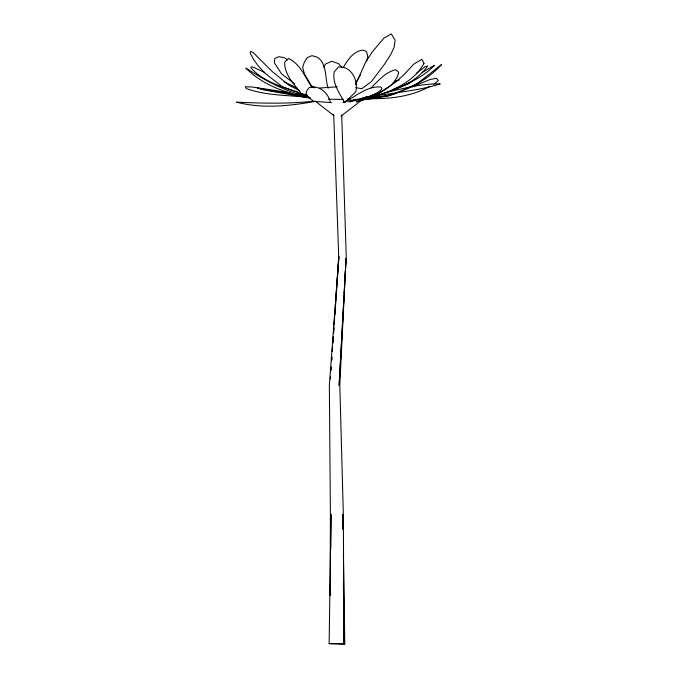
<?xml version="1.0" encoding="UTF-8"?>
<svg xmlns="http://www.w3.org/2000/svg" width="678" height="678" viewBox="0 0 678 678"><rect width="100%" height="100%" fill="white"/><g stroke="black" fill="none" stroke-linecap="round" stroke-linejoin="round"><path stroke-width="1.02" d="M330.135 595.369L330.398 514.339L329.355 385.214L338.915 256.674L336.127 296.676M330.372 595.386L330.525 576.453M330.745 549.104L331.025 514.39L329.135 643.498L329.983 643.778L344.805 644.1L343.399 554.494M343.983 295.557L339.119 385.418L346.246 256.86L341.712 114.997M344.093 293.447L344.67 282.87M344.78 280.76L345.297 271.242M345.466 268.073L345.983 258.555L339.814 385.299L343.339 514.483L343.983 643.829L344.805 644.1M330.398 378.773L330.542 376.663L330.406 378.799M331.61 360.823L331.898 356.594M332.254 351.314L332.542 347.085M332.83 342.865L333.262 336.525M333.474 333.356L333.907 327.016M334.051 324.906L338.703 256.25L333.712 114.497M331.728 359.849L331.873 357.738M332.313 351.424L332.534 348.263M332.898 343L333.262 337.737M333.559 333.525L333.923 328.262M334.22 324.05L334.585 318.787M334.881 314.575L335.246 309.312M335.466 306.151L335.974 298.786M366.586 61.342L367.798 56.613L366.476 51.401L362.781 50.104C353.391 51.282 347.594 59.952 343.28 67.554M355.594 84.597L365.798 61.808L372.366 51.791L383.884 38.171L391.308 33.9L395.13 40.172L394.181 47.129L390.689 54.604L384.562 64.164L371.519 81.462L361.628 88.886M355.848 82.758L360.408 74.766M323.686 67.147L325.677 63.952L331.669 61.291L338.508 63.613L342 67.673M371.154 87.776C378.46 80.775 385.35 72.071 395.672 69.732L398.74 72.436C393.749 92.259 367.12 97.242 350.356 101.776M433.962 84.182L438.361 80.597L436.513 78.301L430.166 79.47L412.139 86.945M341.076 116.099L365.671 97.064M416.614 73.182L425.021 66.749L427.649 66.02C412.707 87.521 383.629 93.522 359.908 100.107C389.833 97.717 420.852 87.394 441.454 64.622L417.029 83.775L393.528 94.428L359.849 100.09M412.444 81.157L408.342 83.886L393.164 89.471M422.021 72.554L434.513 65.274C423.445 77.063 408.334 83.572 393.621 89.513M429.793 86.377C409.385 97.785 385.596 99.378 362.705 98.463M344.144 102.005L344.475 102.615L355.781 91.852C358.882 80.716 351.026 65.486 338.305 67.037L334.212 71.953C332 82.843 339.381 92.818 344.144 102.005C356.026 96.666 367.01 85.597 380.968 87.098L381.994 88.843C372.307 99.335 355.594 98.259 342.941 102.598M349.255 101.92L355.781 99.191M398.766 92.03L387.282 96.412L368.815 97.734M362.866 98.242L367.823 96.522M372.781 94.801L381.706 91.716M394.664 81.301L399.325 79.911M359.933 100.005L370.985 96.725M372.993 96.132L377.01 94.937M362.874 98.547L370.824 96.284M372.815 95.717L379.773 93.742M363.086 98.107L371.239 96.081M387.545 92.03C404.859 88.191 422.335 83.428 440.225 83.886C415.377 91.776 388.621 92.776 363.154 98.412M315.702 101.285C289.786 105.988 262.31 109.014 236.546 102.141C262.293 103.319 288.116 103.997 313.838 101.192M319.524 88.038L337.136 86.818M362.662 98.174L366.764 97.878M343.483 99.352L328.279 99.251M347.509 99.225L350.526 99.132M329.135 643.498L343.983 643.829L343.399 581.766M305.659 97.098C285.887 95.191 265.327 95.42 246.445 88.606L245.233 86.75L252.708 87.064L290.108 92.767M330.372 102.539L313.49 101.336L307.795 96.598L306.041 93.217L306.981 90.462L309.1 87.674C319.092 84.487 328.381 93.013 330.372 102.429L331.423 102.615M296.235 93.7L307.312 95.573M355.662 87.657L361.162 88.547M309.888 97.564L257.547 88.148L264.378 90.021L310.465 98.166M309.329 97.734C286.404 93.318 262.64 85.081 245.885 68.131C265.217 80.368 285.802 92.005 308.541 96.869M297.905 92.064C281.26 86.894 262.844 81.25 250.894 67.834L251.089 66.91L252.86 67.02L264.827 72.487M307.185 95.513L301.202 93.403C294.04 84.275 284.328 74.656 284.667 62.164L288.582 58.461C300.413 64.088 305.168 77.351 312.126 87.632M307.77 96.225L282.387 86.776L264.945 73.207L258.098 65.732L253.504 59.342L250.199 53.079L250.529 51.452L253.038 52.409L272.09 71.41L288.964 85.233L299.998 90.937M284.09 81.835L296.888 87.92M314.838 87.852L311.27 85.597L304.405 73.885L302.668 67.41L304.202 62.461L307.185 57.63L311.99 55.638L317.694 57.376C327.44 64.563 324.669 78.012 328.169 88.267M287.599 59.859L284.336 57.672L278.844 56.698L274.802 58.486L274.404 62.952L281.573 73.851L294.905 84.055M315.795 101.573L333.72 115.48M343.009 529.196L342.771 514.441L342.915 529.171M331.186 367.162L330.966 370.324L331.211 367.213M423.987 63.401C410.597 87.547 380.663 94.573 356.196 101.861L377.485 94.14L394.876 82.733L403.308 75.334L413.885 63.995L422.038 59.266L423.987 63.401"/></g></svg>
